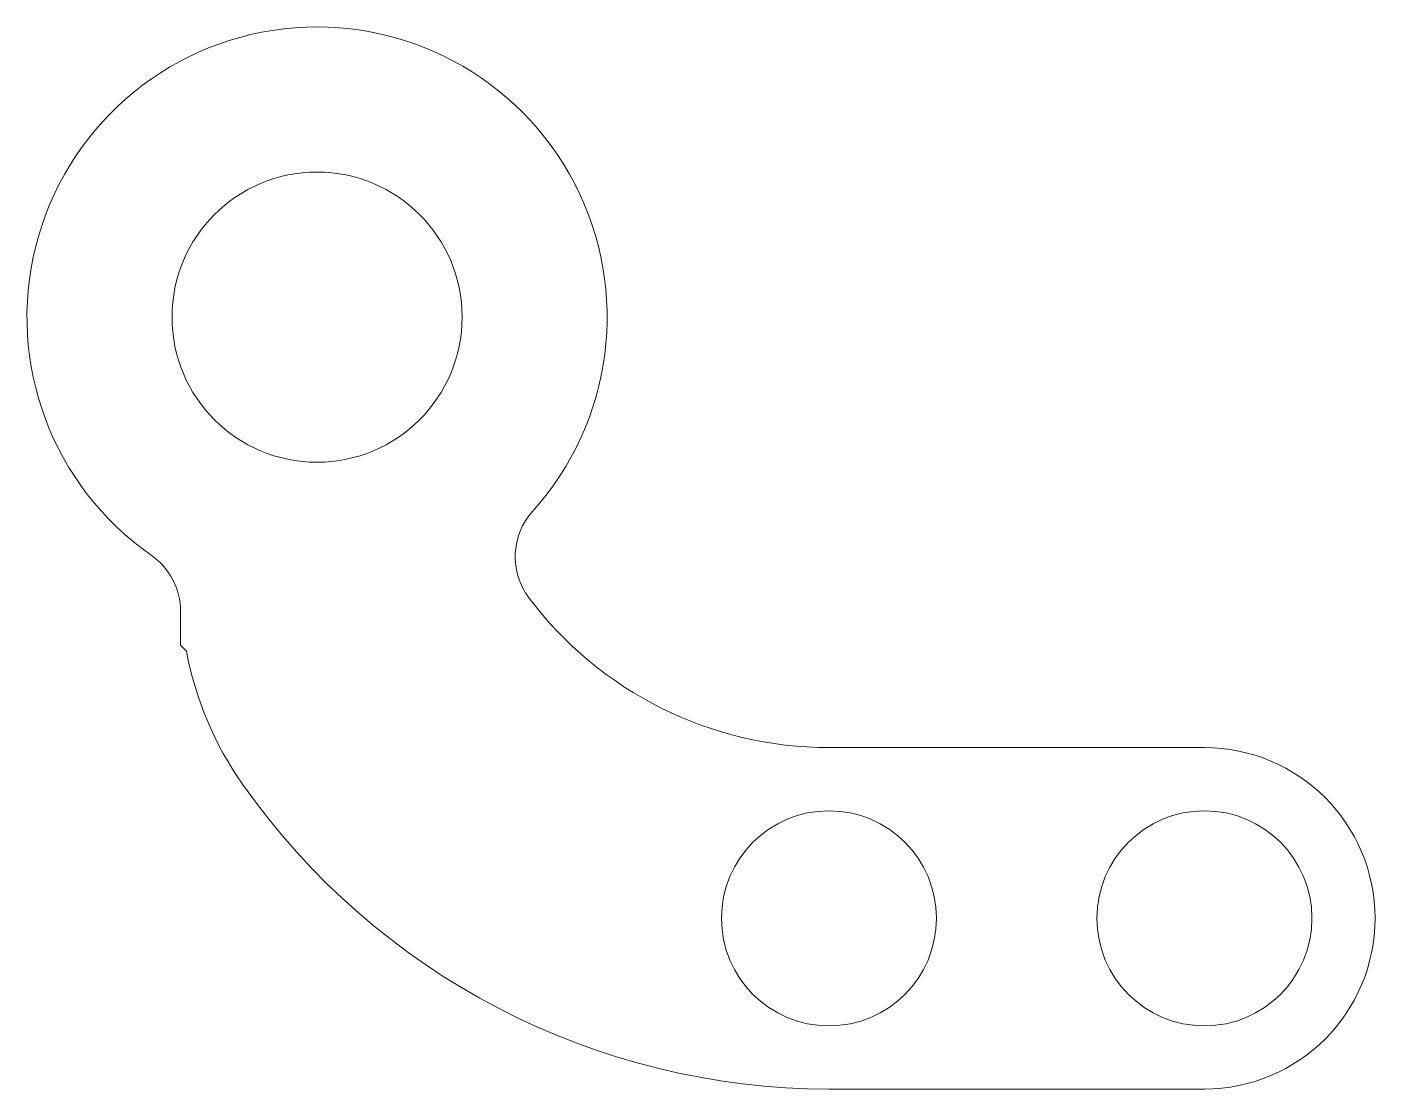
# Model space of a CAD drawing. Header units: millimetres. Extents: x 2.9 to 42.4, y 2.4 to 33.5.
import ezdxf

# ---------------------------------------------------------------- set-up
doc = ezdxf.new("R2010")
doc.units = ezdxf.units.MM

msp = doc.modelspace()

# ---------------------------------------------------------------- linework, layer by layer
at = {"color": 7, "linetype": 'Continuous', "lineweight": 15}
for p, q in [((7.362, 16.409), (7.362, 15.416)), ((7.362, 15.416), (7.534, 15.243)), ((37.362, 12.416), (26.362, 12.416)), ((26.362, 2.416), (37.362, 2.416))]:
    msp.add_line(p, q, dxfattribs=at)
for centre, radius in [((11.362, 25.026), 4.25), ((26.362, 7.416), 3.15), ((37.362, 7.416), 3.15)]:
    msp.add_circle(centre, radius, dxfattribs=at)
for centre, radius, start, end in [((11.362, 25.026), 8.5, 318.0396, 235.1501), ((19.17, 18.005), 2, 138.0396, 216.9533), ((5.362, 16.409), 2, 0, 55.1501), ((26.362, 23.416), 11, 216.9533, 270), ((17.362, 17.091), 10, 190.6472, 215.0968), ((37.362, 7.416), 5, 270, 90), ((26.362, 23.416), 21, 215.0968, 270)]:
    msp.add_arc(centre, radius, start, end, dxfattribs=at)

doc.saveas('drawing.dxf')
